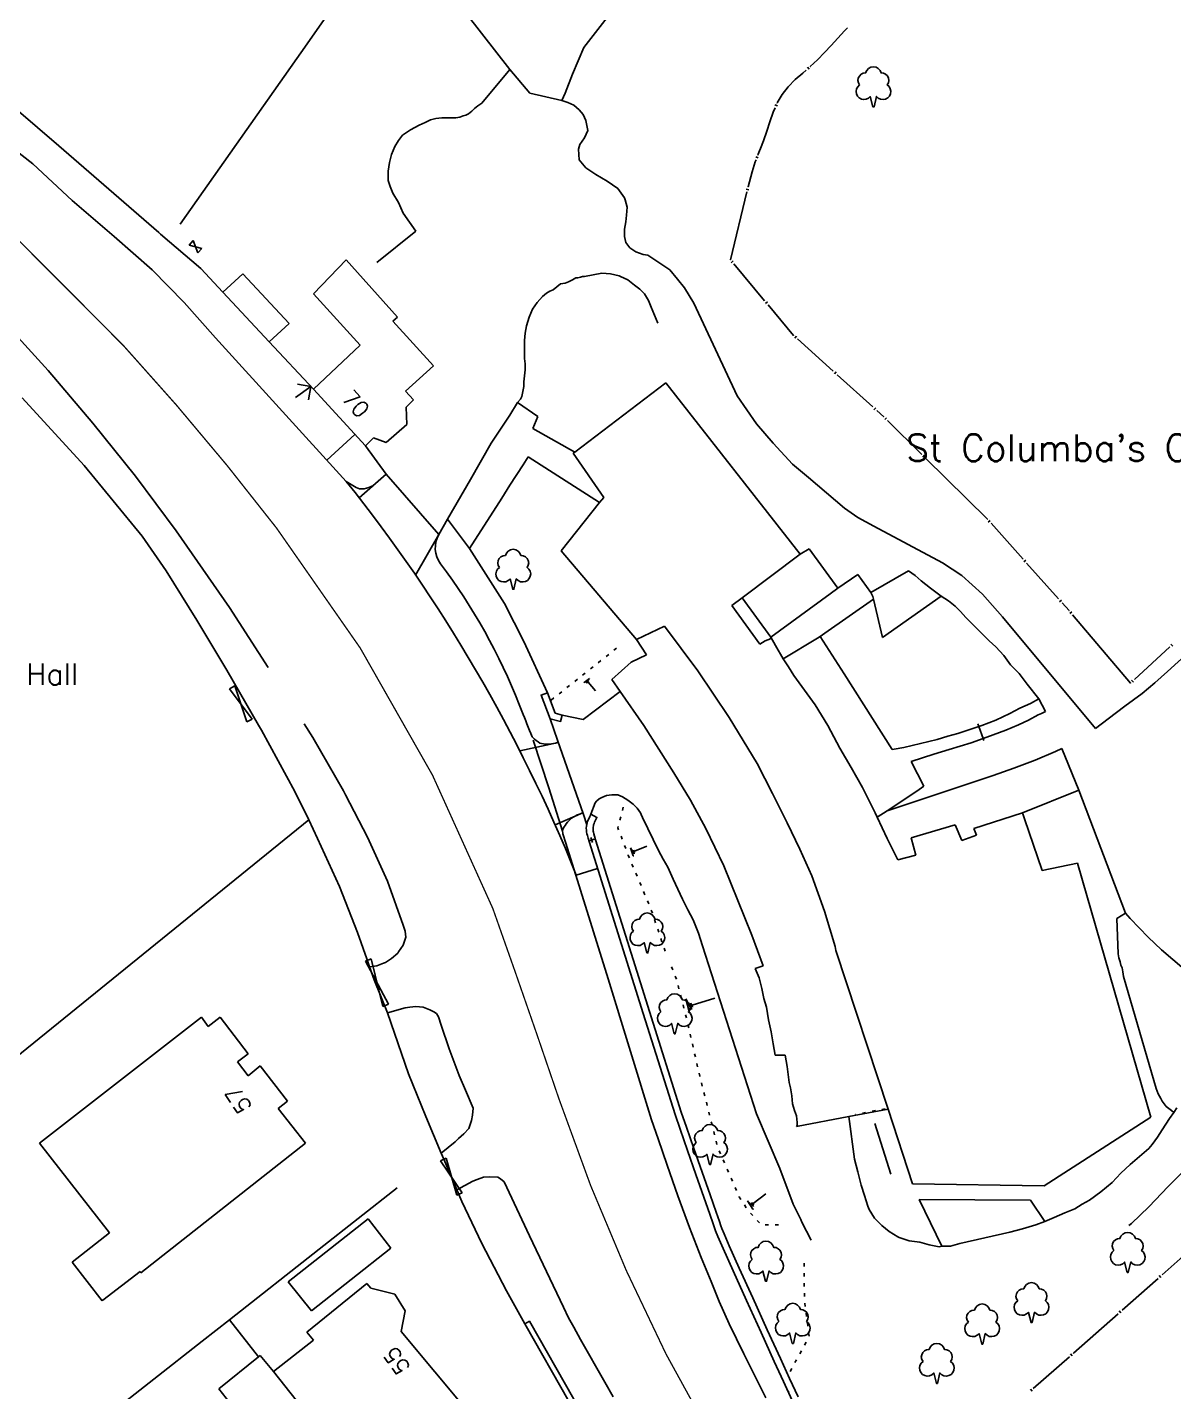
# Model space of a CAD drawing. Extents: x 427500 to 429848, y 434500 to 436505.
# Drawn here: x 428085.7 to 428171.7, y 435855 to 435957.2 of the extents above; entities that cross this region are included whole.
import ezdxf

# ---------------------------------------------------------------- set-up
doc = ezdxf.new("R2010")
doc.units = 0
for name, pattern in [('1004', [6, 4, -2]), ('Dash-Dot', [6, 4, -1, 0, -1]), ('Dot Half', [0.75, 0.25, -0.5])]:
    doc.linetypes.add(name, pattern=pattern)
doc.layers.get('0').update_dxf_attribs({"color": 222})
for name, color, linetype in [('LPTIP_Ex_Base', 8, 'Continuous'), ('PRO-MARKINGS', 7, 'Continuous'), ('PROPOSED', 1, 'Continuous')]:
    doc.layers.add(name, color=color, linetype=linetype)
doc.styles.add('MtXpl_Romans', font='romans__.ttf')

# ---------------------------------------------------------------- blocks, each defined once
blk = doc.blocks.new('FENCE_UP')
at = {"color": 0, "linetype": 'ByBlock', "flags": 128}
blk.add_lwpolyline([(0, 0.5), (0, -0.5)], dxfattribs=at)
blk = doc.blocks.new('SPOT')
at = {"color": 0, "linetype": 'ByBlock', "flags": 128}
for points in [[(-0.5, 0), (0.5, 0)], [(0, 0.5), (0, -0.5)]]:
    blk.add_lwpolyline(points, dxfattribs=at)
blk = doc.blocks.new('HACHURES')
at = {"layer": 'LPTIP_Ex_Base', "linetype": 'Continuous', "flags": 128}
for points in [[(-0.873609, 2.60977), (-0.851493, 2.698237)], [(-0.851493, 2.698237), (0.541859, 2.720353)], [(0.541859, 2.720353), (-0.575034, 2.432836)], [(-0.575034, 2.432836), (0.033175, 2.355428)], [(0.033175, 2.355428), (-0.387042, 2.289078)], [(-0.387042, 2.289078), (-0.176934, 2.255903)], [(-0.176934, 2.255903), (0, 0)]]:
    blk.add_lwpolyline(points, dxfattribs=at)
blk = doc.blocks.new('GATE_BROWN')
at = {"layer": 'LPTIP_Ex_Base', "linetype": 'Continuous', "flags": 128}
for points in [[(0, 0.228), (0, -0.228)], [(0, 0.228), (2.261, -0.228)], [(2.261, 0.228), (0, -0.228)], [(2.261, -0.228), (2.261, 0.228)]]:
    blk.add_lwpolyline(points, dxfattribs=at)

msp = doc.modelspace()

# ---------------------------------------------------------------- linework, layer by layer
at = {"layer": 'LPTIP_Ex_Base', "color": 251, "true_color": 0x636466}
for p, q in [((428121.9, 435954.05), (428110.05, 435969.36)), ((428108.7, 435958.8), (428106.72, 435955.99)), ((428129.2, 435957.95), (428127.45, 435955.7)), ((428106.72, 435955.99), (428097.19, 435942.48)), ((428127.45, 435955.7), (428126.6, 435953.7)), ((428119.8, 435951.55), (428121.9, 435954.05)), ((428121.9, 435954.05), (428123.4, 435952.3)), ((428126.6, 435953.7), (428126.05, 435952.3)), ((428119.25, 435951.15), (428119.5, 435951.35)), ((428119.5, 435951.35), (428119.8, 435951.55)), ((428123.4, 435952.3), (428125.8, 435951.75)), ((428126.05, 435952.3), (428125.8, 435951.75)), ((428126.25, 435951.6), (428125.8, 435951.75)), ((428126.7, 435951.4), (428126.25, 435951.6)), ((428127.1, 435951.05), (428126.7, 435951.4)), ((428088.09, 435948.35), (428084.89, 435951.1)), ((428115.95, 435950.3), (428116.35, 435950.4)), ((428116.35, 435950.4), (428116.8, 435950.45)), ((428116.8, 435950.45), (428117.85, 435950.45)), ((428117.85, 435950.45), (428118.15, 435950.5)), ((428118.15, 435950.5), (428118.4, 435950.6)), ((428118.4, 435950.6), (428118.6, 435950.65)), ((428118.6, 435950.65), (428118.8, 435950.75)), ((428118.8, 435950.75), (428119.05, 435950.95)), ((428119.05, 435950.95), (428119.25, 435951.15)), ((428127.4, 435950.7), (428127.1, 435951.05)), ((428127.6, 435950.25), (428127.4, 435950.7)), ((428113.85, 435949.15), (428114.45, 435949.55)), ((428114.45, 435949.55), (428115.1, 435949.9)), ((428115.1, 435949.9), (428115.55, 435950.1)), ((428115.55, 435950.1), (428115.95, 435950.3)), ((428127.5, 435948.95), (428127.75, 435949.5)), ((428127.75, 435949.5), (428127.6, 435950.25)), ((428086.14, 435947), (428083.99, 435948.7)), ((428095.59, 435941.85), (428088.09, 435948.35)), ((428113.05, 435947.7), (428113.3, 435948.3)), ((428113.3, 435948.3), (428113.55, 435948.75)), ((428113.55, 435948.75), (428113.85, 435949.15)), ((428127.05, 435948.1), (428127.15, 435948.45)), ((428127.15, 435948.45), (428127.5, 435948.95)), ((428112.9, 435947.1), (428113.05, 435947.7)), ((428127.1, 435947.3), (428127.05, 435948.1)), ((428127.6, 435946.7), (428127.1, 435947.3)), ((428089.09, 435944.25), (428086.14, 435947)), ((428112.8, 435946.45), (428112.9, 435947.1)), ((428112.8, 435945.75), (428112.8, 435946.45)), ((428128.35, 435946.2), (428127.6, 435946.7)), ((428112.95, 435945.3), (428112.8, 435945.75)), ((428113.15, 435944.8), (428112.95, 435945.3)), ((428129.2, 435945.7), (428128.35, 435946.2)), ((428130, 435945.15), (428129.2, 435945.7)), ((428092.24, 435941.55), (428089.09, 435944.25)), ((428113.55, 435944.1), (428113.15, 435944.8)), ((428130.5, 435944.45), (428130, 435945.15)), ((428130.55, 435944.3), (428130.5, 435944.45)), ((428130.7, 435943.75), (428130.55, 435944.3)), ((428113.9, 435943.3), (428113.55, 435944.1)), ((428114.85, 435941.95), (428113.9, 435943.3)), ((428130.65, 435943.15), (428130.7, 435943.75)), ((428130.5, 435942.1), (428130.6, 435942.65)), ((428130.6, 435942.65), (428130.65, 435943.15)), ((428095.09, 435939.05), (428092.24, 435941.55)), ((428095.73, 435941.73), (428095.59, 435941.85)), ((428098.74, 435939.15), (428095.73, 435941.73)), ((428111.95, 435939.6), (428114.85, 435941.95)), ((428130.5, 435941.55), (428130.5, 435942.1)), ((428130.6, 435941.1), (428130.5, 435941.55)), ((428130.9, 435940.7), (428130.6, 435941.1)), ((428131.35, 435940.4), (428130.9, 435940.7)), ((428131.9, 435940.2), (428131.35, 435940.4)), ((428132.25, 435940.15), (428131.9, 435940.2)), ((428133.9, 435939.05), (428132.25, 435940.15)), ((428100.4, 435937.37), (428098.74, 435939.15)), ((428109.64, 435939.8), (428107.19, 435937.25)), ((428110.49, 435938.85), (428109.64, 435939.8)), ((428097.49, 435936.6), (428095.09, 435939.05)), ((428101.89, 435938.76), (428100.4, 435937.37)), ((428105.37, 435935.04), (428101.89, 435938.76)), ((428113.49, 435935.5), (428110.49, 435938.85)), ((428125.7, 435938), (428126.05, 435938.05)), ((428126.05, 435938.05), (428126.3, 435938.15)), ((428126.3, 435938.15), (428126.6, 435938.3)), ((428126.6, 435938.3), (428126.85, 435938.45)), ((428126.85, 435938.45), (428127, 435938.45)), ((428127, 435938.45), (428127.2, 435938.5)), ((428127.2, 435938.5), (428127.35, 435938.55)), ((428127.35, 435938.55), (428127.5, 435938.55)), ((428127.5, 435938.55), (428128.8, 435938.8)), ((428128.8, 435938.8), (428129.45, 435938.75)), ((428129.45, 435938.75), (428130.1, 435938.6)), ((428130.1, 435938.6), (428130.2, 435938.55)), ((428130.2, 435938.55), (428130.75, 435938.3)), ((428130.75, 435938.3), (428131.25, 435937.9)), ((428134.47, 435938.35), (428133.9, 435939.05)), ((428135, 435937.7), (428134.47, 435938.35)), ((428100.4, 435937.37), (428103.87, 435933.65)), ((428107.19, 435937.25), (428110.69, 435933.4)), ((428123.95, 435936.6), (428124.35, 435937.05)), ((428124.35, 435937.05), (428124.65, 435937.3)), ((428124.65, 435937.3), (428124.9, 435937.45)), ((428124.9, 435937.45), (428125.15, 435937.55)), ((428125.15, 435937.55), (428125.7, 435938)), ((428131.25, 435937.9), (428131.65, 435937.6)), ((428131.65, 435937.6), (428132, 435937.25)), ((428132, 435937.25), (428132.3, 435936.75)), ((428135.7, 435936.55), (428135, 435937.7)), ((428099.84, 435933.95), (428097.49, 435936.6)), ((428123.35, 435935.5), (428123.6, 435936.1)), ((428123.6, 435936.1), (428123.95, 435936.6)), ((428132.3, 435936.75), (428132.5, 435936.25)), ((428132.5, 435936.25), (428133, 435935.05)), ((428138.95, 435929.6), (428135.7, 435936.55)), ((428083.8, 435935.35), (428087.3, 435931.5)), ((428103.87, 435933.65), (428105.37, 435935.04)), ((428113.14, 435935.2), (428113.49, 435935.5)), ((428116.19, 435931.85), (428113.14, 435935.2)), ((428123.15, 435934.85), (428123.35, 435935.5)), ((428123, 435933.75), (428123.05, 435934.3)), ((428123.05, 435934.3), (428123.15, 435934.85)), ((428109.64, 435923.2), (428099.84, 435933.95)), ((428107.19, 435930.1), (428103.87, 435933.65)), ((428110.69, 435933.4), (428107.19, 435930.1)), ((428123, 435932.4), (428123, 435933.75)), ((428123.05, 435932), (428123, 435932.4)), ((428123.05, 435931.55), (428123.05, 435932)), ((428087.3, 435931.5), (428090.65, 435927.55)), ((428114.09, 435929.95), (428116.19, 435931.85)), ((428122.95, 435930.65), (428123.05, 435931.55)), ((428107.19, 435930.1), (428111.09, 435925.85)), ((428114.69, 435929.3), (428114.09, 435929.95)), ((428122.8, 435929.55), (428122.95, 435930.3)), ((428122.95, 435930.3), (428122.95, 435930.65)), ((428133.61, 435930.58), (428126.77, 435925.39)), ((428143.66, 435917.75), (428133.61, 435930.58)), ((428090, 435924.4), (428085.35, 435929.45)), ((428114.14, 435928.75), (428114.69, 435929.3)), ((428121.9, 435928.15), (428122.49, 435929.12)), ((428122.49, 435929.12), (428122.7, 435929.35)), ((428124, 435928.05), (428122.49, 435929.12)), ((428122.7, 435929.35), (428122.8, 435929.55)), ((428140.4, 435927.5), (428138.95, 435929.6)), ((428114.19, 435927.45), (428114.14, 435928.75)), ((428120.5, 435926.05), (428121.9, 435928.15)), ((428123.63, 435927.16), (428124, 435928.05)), ((428090.65, 435927.55), (428093.85, 435923.6)), ((428112.64, 435926.1), (428114.19, 435927.45)), ((428126.77, 435925.39), (428123.63, 435927.16)), ((428141.65, 435926.05), (428140.4, 435927.5)), ((428111.09, 435925.85), (428111.69, 435926.45)), ((428111.09, 435925.85), (428112.64, 435923.75)), ((428111.69, 435926.45), (428112.64, 435926.1)), ((428118.95, 435923.35), (428120.5, 435926.05)), ((428143.1, 435924.5), (428141.65, 435926.05)), ((428122.9, 435924.45), (428123.28, 435925.04)), ((428123.28, 435925.04), (428128.64, 435921.62)), ((428126.77, 435925.39), (428126.65, 435925.3)), ((428126.65, 435925.3), (428128.95, 435922)), ((428094.35, 435919.1), (428090, 435924.4)), ((428112.64, 435923.75), (428112.13, 435923.3)), ((428121.92, 435922.92), (428122.9, 435924.45)), ((428144.3, 435923.5), (428143.1, 435924.5)), ((428093.85, 435923.6), (428096.9, 435919.5)), ((428110.39, 435922.75), (428109.64, 435923.2)), ((428110.64, 435922.65), (428110.39, 435922.75)), ((428111.34, 435922.75), (428110.99, 435922.65)), ((428111.69, 435922.9), (428111.34, 435922.75)), ((428112.13, 435923.3), (428111.69, 435922.9)), ((428117.24, 435920.37), (428118.95, 435923.35)), ((428121.3, 435921.94), (428121.92, 435922.92)), ((428147, 435921.2), (428144.3, 435923.5)), ((428110.99, 435922.65), (428110.64, 435922.65)), ((428118.88, 435918.18), (428121.3, 435921.94)), ((428128.95, 435922), (428128.64, 435921.62)), ((428128.64, 435921.62), (428125.75, 435918)), ((428148, 435920.5), (428147, 435921.2)), ((428149.2, 435919.85), (428148, 435920.5)), ((428154.35, 435917.1), (428149.2, 435919.85)), ((428096.15, 435916.5), (428094.35, 435919.1)), ((428096.9, 435919.5), (428100.9, 435913.75)), ((428118.88, 435918.18), (428121.5, 435914.05)), ((428125.75, 435918), (428131.4, 435911.35)), ((428139.32, 435914.48), (428143.66, 435917.75)), ((428143.66, 435917.75), (428144.35, 435918.15)), ((428144.35, 435918.15), (428146.49, 435915.19)), ((428155.8, 435916.15), (428154.35, 435917.1)), ((428098.45, 435912.8), (428096.15, 435916.5)), ((428146.49, 435915.19), (428148, 435916.21)), ((428148, 435916.21), (428148.64, 435915.31)), ((428148.96, 435914.86), (428151.8, 435916.5)), ((428151.8, 435916.5), (428152.3, 435916.15)), ((428152.3, 435916.15), (428152.75, 435915.75)), ((428152.75, 435915.75), (428153.45, 435915.2)), ((428157.35, 435914.75), (428155.8, 435916.15)), ((428141.47, 435911.52), (428145.92, 435914.77)), ((428145.92, 435914.77), (428146.49, 435915.19)), ((428148.64, 435915.31), (428148.96, 435914.86)), ((428148.96, 435914.86), (428149.12, 435914.56)), ((428149.12, 435914.56), (428149.16, 435914.38)), ((428149.85, 435911.5), (428154.25, 435914.6)), ((428153.45, 435915.2), (428154.25, 435914.6)), ((428154.8, 435914.25), (428154.25, 435914.6)), ((428158.85, 435913.05), (428157.35, 435914.75)), ((428100.9, 435913.75), (428103.8, 435909.26)), ((428121.5, 435914.05), (428122.95, 435911.2)), ((428138.55, 435913.9), (428139.32, 435914.48)), ((428140.65, 435911), (428138.55, 435913.9)), ((428139.32, 435914.48), (428141.47, 435911.52)), ((428149.16, 435914.38), (428145.53, 435911.82)), ((428149.16, 435914.38), (428149.85, 435911.5)), ((428155.3, 435913.85), (428154.8, 435914.25)), ((428155.7, 435913.45), (428155.3, 435913.85)), ((428100.7, 435909.05), (428098.45, 435912.8)), ((428156.1, 435913), (428155.7, 435913.45)), ((428157.85, 435911.25), (428156.1, 435913)), ((428165.82, 435904.67), (428158.85, 435913.05)), ((428131.4, 435911.35), (428133.5, 435912.35)), ((428133.5, 435912.35), (428136, 435909)), ((428141.47, 435911.52), (428141.45, 435911.4)), ((428141.82, 435910.9), (428141.47, 435911.52)), ((428145.18, 435911.57), (428144.98, 435911.45)), ((428145.53, 435911.82), (428145.18, 435911.57)), ((428146.96, 435908.77), (428145.18, 435911.57)), ((428122.95, 435911.2), (428124.72, 435907.36)), ((428131.4, 435911.35), (428132.15, 435910.2)), ((428141.05, 435911.25), (428140.65, 435911)), ((428141.45, 435911.4), (428141.05, 435911.25)), ((428142.4, 435909.9), (428141.82, 435910.9)), ((428144.98, 435911.45), (428142.4, 435909.9)), ((428158.35, 435910.8), (428157.85, 435911.25)), ((428158.95, 435910.15), (428158.35, 435910.8)), ((428131, 435909.65), (428129.55, 435908.35)), ((428132.15, 435910.2), (428131, 435909.65)), ((428142.8, 435909.3), (428142.4, 435909.9)), ((428159.45, 435909.45), (428158.95, 435910.15)), ((428160.1, 435908.8), (428159.45, 435909.45)), ((428172.8, 435910.4), (428171.2, 435908.95)), ((428103.08, 435904.93), (428100.7, 435909.05)), ((428136, 435909), (428138.35, 435905.5)), ((428143.2, 435908.65), (428142.8, 435909.3)), ((428144.8, 435906.45), (428143.2, 435908.65)), ((428150.56, 435903.1), (428146.96, 435908.77)), ((428160.7, 435908), (428160.1, 435908.8)), ((428171.2, 435908.95), (428170.25, 435908.1)), ((428127.4, 435905.35), (428130.18, 435907.45)), ((428129.55, 435908.35), (428130.18, 435907.45)), ((428130.18, 435907.45), (428131.95, 435904.9)), ((428161.55, 435906.9), (428160.7, 435908)), ((428170.25, 435908.1), (428169.3, 435907.3)), ((428124.72, 435907.36), (428124.72, 435907.36)), ((428124.72, 435907.36), (428124.72, 435907.36)), ((428145.75, 435904.9), (428144.8, 435906.45)), ((428160.15, 435906.2), (428160.95, 435906.55)), ((428160.95, 435906.55), (428161.55, 435906.9)), ((428162.05, 435905.95), (428161.55, 435906.9)), ((428169.3, 435907.3), (428168, 435906.35)), ((428125.83, 435905.69), (428127.4, 435905.35)), ((428138.35, 435905.5), (428140.45, 435902.05)), ((428158.35, 435905.3), (428159.4, 435905.8)), ((428159.4, 435905.8), (428160.15, 435906.2)), ((428160.8, 435905.3), (428161.5, 435905.7)), ((428161.5, 435905.7), (428161.75, 435905.8)), ((428161.75, 435905.8), (428162.05, 435905.95)), ((428166.75, 435905.4), (428165.82, 435904.67)), ((428168, 435906.35), (428166.75, 435905.4)), ((428103.3, 435904.55), (428103.08, 435904.93)), ((428105.8, 435899.95), (428103.3, 435904.55)), ((428106.49, 435905.04), (428107.15, 435904)), ((428131.95, 435904.9), (428134.2, 435901.35)), ((428146.65, 435903.2), (428145.75, 435904.9)), ((428157.07, 435904.82), (428155.5, 435904.3)), ((428157.07, 435904.82), (428156.99, 435905.03)), ((428157.07, 435904.82), (428157.3, 435904.9)), ((428157.39, 435903.92), (428157.07, 435904.82)), ((428157.3, 435904.9), (428158.35, 435905.3)), ((428158.15, 435904.2), (428159.1, 435904.55)), ((428159.1, 435904.55), (428160.05, 435904.95)), ((428160.05, 435904.95), (428160.8, 435905.3)), ((428107.15, 435904), (428109.45, 435900)), ((428153.95, 435903.85), (428151.45, 435903.25)), ((428154.75, 435904.1), (428153.95, 435903.85)), ((428155.5, 435904.3), (428154.75, 435904.1)), ((428154.85, 435903.1), (428156.5, 435903.6)), ((428156.5, 435903.6), (428157.39, 435903.92)), ((428157.39, 435903.92), (428158.15, 435904.2)), ((428157.39, 435903.92), (428157.44, 435903.79)), ((428147.5, 435901.75), (428146.65, 435903.2)), ((428150.73, 435903.12), (428150.56, 435903.1)), ((428151.45, 435903.25), (428150.73, 435903.12)), ((428151.98, 435902.22), (428153.7, 435902.75)), ((428153.7, 435902.75), (428154.85, 435903.1)), ((428161.3, 435902.3), (428159.7, 435901.7)), ((428162.8, 435902.95), (428161.3, 435902.3)), ((428163.29, 435903.18), (428162.8, 435902.95)), ((428164.56, 435900.07), (428163.29, 435903.18)), ((428134.2, 435901.35), (428135.45, 435899.3)), ((428140.45, 435902.05), (428141.6, 435899.8)), ((428148.35, 435900.25), (428147.5, 435901.75)), ((428152.95, 435900.35), (428151.98, 435902.22)), ((428159.7, 435901.7), (428158.15, 435901.15)), ((428149.3, 435898.35), (428148.35, 435900.25)), ((428158.15, 435901.15), (428150.2, 435898.52)), ((428152.41, 435899.98), (428152.95, 435900.35)), ((428106.83, 435897.84), (428105.8, 435899.95)), ((428109.45, 435900), (428109.6, 435899.7)), ((428109.6, 435899.7), (428111.25, 435896.55)), ((428128.4, 435899.23), (428128.3, 435899.1)), ((428128.6, 435899.4), (428128.4, 435899.23)), ((428128.8, 435899.5), (428128.6, 435899.4)), ((428129.15, 435899.65), (428128.8, 435899.5)), ((428129.55, 435899.7), (428129.15, 435899.65)), ((428130, 435899.7), (428129.55, 435899.7)), ((428130.35, 435899.55), (428130, 435899.7)), ((428130.75, 435899.3), (428130.35, 435899.55)), ((428131.15, 435899), (428130.75, 435899.3)), ((428135.45, 435899.3), (428136.6, 435897.2)), ((428141.6, 435899.8), (428142.7, 435897.6)), ((428150.2, 435898.52), (428152.41, 435899.98)), ((428160.35, 435898.35), (428164.56, 435900.07)), ((428164.56, 435900.07), (428168.05, 435890.85)), ((428128.3, 435899.1), (428127.99, 435898.25)), ((428127.99, 435898.25), (428127.99, 435898.25)), ((428127.99, 435898.25), (428127.99, 435898.25)), ((428128.3, 435899.1), (428128.3, 435899.1)), ((428131.45, 435898.7), (428131.15, 435899)), ((428131.7, 435898.35), (428131.45, 435898.7)), ((428131.75, 435898.23), (428131.7, 435898.35)), ((428131.85, 435898), (428131.75, 435898.23)), ((428149.45, 435898.04), (428149.3, 435898.35)), ((428149.45, 435898.04), (428150.2, 435898.52)), ((428160.35, 435898.35), (428156.7, 435897.2)), ((428160.5, 435897.92), (428160.35, 435898.35)), ((428106.83, 435897.84), (428077.9, 435874.4)), ((428107.5, 435896.45), (428106.83, 435897.84)), ((428133.05, 435895.55), (428131.85, 435898)), ((428136.6, 435897.2), (428137.95, 435894.4)), ((428142.7, 435897.6), (428143.65, 435895.65)), ((428150.2, 435896.45), (428149.45, 435898.04)), ((428155.3, 435897.45), (428152, 435896.5)), ((428155.8, 435896.3), (428155.3, 435897.45)), ((428156.7, 435897.2), (428156.9, 435896.7)), ((428161.8, 435894.05), (428160.5, 435897.92)), ((428109.15, 435892.85), (428107.5, 435896.45)), ((428111.25, 435896.55), (428112.75, 435893.25)), ((428151, 435894.85), (428150.2, 435896.45)), ((428152, 435896.5), (428152.35, 435895.2)), ((428156.9, 435896.7), (428155.8, 435896.3)), ((428133.4, 435894.9), (428133.05, 435895.55)), ((428143.65, 435895.65), (428144.55, 435893.65)), ((428152.35, 435895.2), (428151, 435894.85)), ((428133.75, 435894.3), (428133.4, 435894.9)), ((428134.15, 435893.4), (428133.75, 435894.3)), ((428137.95, 435894.4), (428140.05, 435889.2)), ((428164.45, 435894.6), (428161.8, 435894.05)), ((428169.95, 435875.55), (428164.45, 435894.6)), ((428112.75, 435893.25), (428113.9, 435889.95)), ((428134.85, 435891.9), (428134.15, 435893.4)), ((428144.55, 435893.65), (428145.5, 435891)), ((428110.5, 435889.4), (428109.15, 435892.85)), ((428135.25, 435891.1), (428134.85, 435891.9)), ((428135.65, 435890.35), (428135.25, 435891.1)), ((428136.05, 435889.35), (428135.65, 435890.35)), ((428145.5, 435891), (428146.3, 435888.35)), ((428167.4, 435890.45), (428168.05, 435890.85)), ((428167.5, 435887.8), (428167.4, 435890.45)), ((428168.4, 435890.45), (428168.05, 435890.85)), ((428169.75, 435889.05), (428168.4, 435890.45)), ((428111.2, 435887.41), (428110.5, 435889.4)), ((428113.9, 435889.95), (428114.05, 435889.5)), ((428114.1, 435889.05), (428113.9, 435888.45)), ((428114.05, 435889.5), (428114.1, 435889.05)), ((428136.35, 435888.4), (428136.05, 435889.35)), ((428140.05, 435889.2), (428140.9, 435886.9)), ((428170.75, 435888.1), (428169.75, 435889.05)), ((428113.9, 435888.45), (428113.55, 435887.95)), ((428140.4, 435875.8), (428136.35, 435888.4)), ((428146.3, 435888.35), (428146.35, 435888.05)), ((428146.35, 435888.05), (428150.26, 435876.15)), ((428176.25, 435883.4), (428170.75, 435888.1)), ((428111.4, 435886.83), (428111.2, 435887.41)), ((428112.45, 435887.1), (428111.95, 435886.9)), ((428112.6, 435887.15), (428112.45, 435887.1)), ((428113.05, 435887.45), (428112.6, 435887.15)), ((428113.5, 435887.85), (428113.05, 435887.45)), ((428113.55, 435887.95), (428113.5, 435887.85)), ((428167.55, 435887.5), (428167.5, 435887.8)), ((428167.65, 435887.2), (428167.55, 435887.5)), ((428167.7, 435886.95), (428167.65, 435887.2)), ((428167.8, 435886.75), (428167.7, 435886.95)), ((428111.95, 435886.9), (428111.4, 435886.83)), ((428111.75, 435885.85), (428111.4, 435886.83)), ((428140.9, 435886.9), (428140.3, 435886.7)), ((428140.3, 435886.7), (428140.6, 435886)), ((428140.6, 435886), (428140.8, 435885.2)), ((428167.85, 435886.45), (428167.8, 435886.75)), ((428167.9, 435886.1), (428167.85, 435886.45)), ((428170.35, 435877.7), (428167.9, 435886.1)), ((428112.74, 435883.38), (428111.75, 435885.85)), ((428140.8, 435885.2), (428140.95, 435884.45)), ((428140.95, 435884.45), (428141.15, 435883.8)), ((428098.79, 435883.05), (428086.65, 435873.6)), ((428099.3, 435882.35), (428098.79, 435883.05)), ((428100.2, 435883.05), (428099.3, 435882.35)), ((428102.3, 435880.3), (428100.2, 435883.05)), ((428114.3, 435878.8), (428112.74, 435883.38)), ((428141.15, 435883.8), (428141.3, 435882.85)), ((428141.3, 435882.85), (428141.5, 435881.95)), ((428141.5, 435881.95), (428141.65, 435881.05)), ((428141.65, 435881.05), (428141.8, 435880.2)), ((428101.5, 435879.7), (428102.3, 435880.3)), ((428141.8, 435880.2), (428142.55, 435880.2)), ((428142.55, 435880.2), (428142.7, 435879.35)), ((428102.3, 435878.65), (428101.5, 435879.7)), ((428103.2, 435879.4), (428102.3, 435878.65)), ((428105.25, 435876.75), (428103.2, 435879.4)), ((428115.6, 435875.6), (428114.3, 435878.8)), ((428142.7, 435879.35), (428142.85, 435878.15)), ((428142.85, 435878.15), (428142.95, 435877.75)), ((428142.95, 435877.75), (428143.05, 435877.15)), ((428104.55, 435876.2), (428105.25, 435876.75)), ((428143.05, 435877.15), (428143.1, 435876.55)), ((428170.5, 435877.3), (428170.35, 435877.7)), ((428170.7, 435876.95), (428170.5, 435877.3)), ((428170.8, 435876.75), (428170.7, 435876.95)), ((428171.1, 435876.35), (428170.8, 435876.75)), ((428106.6, 435873.6), (428104.55, 435876.2)), ((428142.15, 435871.7), (428140.4, 435875.8)), ((428143.1, 435876.55), (428143.25, 435876.05)), ((428143.25, 435876.05), (428143.4, 435875.65)), ((428147.33, 435875.6), (428150.26, 435876.15)), ((428150.26, 435876.15), (428152.1, 435870.55)), ((428171.5, 435876.05), (428171.1, 435876.35)), ((428171.35, 435875.45), (428171.67, 435875.91)), ((428171.67, 435875.91), (428171.5, 435876.05)), ((428171.67, 435875.91), (428171.9, 435876.25)), ((428116.76, 435872.86), (428115.6, 435875.6)), ((428143.4, 435875.65), (428143.45, 435875.15)), ((428143.4, 435874.85), (428147.33, 435875.6)), ((428143.45, 435874.95), (428143.4, 435874.85)), ((428143.45, 435875.15), (428143.45, 435874.95)), ((428147.33, 435875.6), (428147.75, 435872.4)), ((428161.95, 435870.4), (428169.95, 435875.55)), ((428170.8, 435874.6), (428171.35, 435875.45)), ((428170.05, 435873.5), (428170.45, 435874.05)), ((428170.45, 435874.05), (428170.8, 435874.6)), ((428171.25, 435870.35), (428175.05, 435874.15)), ((428086.65, 435873.6), (428091.9, 435866.9)), ((428094.25, 435863.9), (428106.6, 435873.6)), ((428116.95, 435872.4), (428116.76, 435872.86)), ((428168.4, 435872), (428169.8, 435873.2)), ((428169.8, 435873.2), (428170.05, 435873.5)), ((428118.3, 435869.25), (428116.95, 435872.4)), ((428143.15, 435869.05), (428142.15, 435871.7)), ((428147.75, 435872.4), (428148, 435871.45)), ((428167.7, 435871.35), (428168.4, 435872)), ((428148, 435871.45), (428148.25, 435870.45)), ((428166.2, 435869.95), (428167.05, 435870.65)), ((428167.05, 435870.65), (428167.7, 435871.35)), ((428107.62, 435865.67), (428113.46, 435870.26)), ((428148.25, 435870.45), (428148.5, 435869.7)), ((428148.5, 435869.7), (428148.75, 435868.9)), ((428152.1, 435870.55), (428161.95, 435870.4)), ((428165.35, 435869.35), (428166.2, 435869.95)), ((428169.8, 435868.85), (428171.25, 435870.35)), ((428119.8, 435866.1), (428118.3, 435869.25)), ((428143.71, 435867.88), (428143.15, 435869.05)), ((428148.75, 435868.9), (428148.85, 435868.65)), ((428148.85, 435868.65), (428149.25, 435868)), ((428154.28, 435865.89), (428152.6, 435869.4)), ((428152.6, 435869.4), (428160.95, 435869.35)), ((428160.95, 435869.35), (428162, 435867.75)), ((428163.5, 435868.4), (428164.25, 435868.7)), ((428164.25, 435868.7), (428164.8, 435869.05)), ((428164.8, 435869.05), (428165.35, 435869.35)), ((428168.5, 435867.6), (428169.8, 435868.85)), ((428111.3, 435867.95), (428105.28, 435863.22)), ((428113, 435865.75), (428111.3, 435867.95)), ((428143.71, 435867.88), (428143.8, 435867.7)), ((428143.8, 435867.7), (428144.5, 435866.35)), ((428149.25, 435868), (428149.8, 435867.45)), ((428161.35, 435867.5), (428162, 435867.75)), ((428162, 435867.75), (428162.7, 435868.05)), ((428162.7, 435868.05), (428163.5, 435868.4)), ((428168.3, 435867.45), (428168.5, 435867.6)), ((428091.9, 435866.9), (428089.1, 435864.7)), ((428149.8, 435867.45), (428150.35, 435867)), ((428150.35, 435867), (428151, 435866.6)), ((428151, 435866.6), (428151.1, 435866.55)), ((428151.1, 435866.55), (428151.85, 435866.3)), ((428155.65, 435866.1), (428159.4, 435866.95)), ((428159.4, 435866.95), (428160.35, 435867.2)), ((428160.35, 435867.2), (428161.35, 435867.5)), ((428100.89, 435860.37), (428107.62, 435865.67)), ((428107.05, 435861.05), (428113, 435865.75)), ((428121.65, 435862.55), (428119.8, 435866.1)), ((428151.85, 435866.3), (428152.65, 435866.2)), ((428152.65, 435866.2), (428153.35, 435866)), ((428153.35, 435866), (428154.1, 435865.85)), ((428154.1, 435865.85), (428154.28, 435865.89)), ((428154.28, 435865.89), (428154.95, 435865.9)), ((428154.95, 435865.9), (428155.65, 435866.1)), ((428089.1, 435864.7), (428091.35, 435861.8)), ((428091.41, 435861.84), (428094.2, 435864)), ((428094.2, 435864), (428094.25, 435863.9)), ((428105.28, 435863.22), (428107.05, 435861.05)), ((428111.2, 435863.1), (428106.7, 435859.45)), ((428111.5, 435862.75), (428111.2, 435863.1)), ((428113.3, 435862.3), (428111.5, 435862.75)), ((428123.03, 435860.07), (428121.65, 435862.55)), ((428091.35, 435861.8), (428091.41, 435861.84)), ((428114.05, 435861.05), (428113.3, 435862.3)), ((428098.85, 435858.77), (428100.89, 435860.37)), ((428103.07, 435857.6), (428100.89, 435860.37)), ((428113.75, 435859.5), (428114.05, 435861.05)), ((428106.7, 435859.45), (428107.2, 435858.85)), ((428118.8, 435853.45), (428113.75, 435859.5)), ((428123.03, 435860.07), (428123.03, 435860.07)), ((428123.03, 435860.07), (428123.03, 435860.07)), ((428091.6, 435853.08), (428098.85, 435858.77)), ((428107.2, 435858.85), (428104.2, 435856.5)), ((428103.07, 435857.6), (428100.1, 435855.2)), ((428103.2, 435857.7), (428103.07, 435857.6)), ((428104.2, 435856.5), (428103.2, 435857.7)), ((428104.2, 435856.5), (428107.45, 435852.4)), ((428100.1, 435855.2), (428101.2, 435853.8))]:
    msp.add_line(p, q, dxfattribs=at)
at = {"layer": 'LPTIP_Ex_Base', "color": 251, "true_color": 0x636466, "flags": 128}
for points in [[(428147.22, 435957.18), (428146.99, 435956.95), (428146.49, 435956.42), (428146, 435955.87), (428145.49, 435955.33), (428144.98, 435954.79), (428144.43, 435954.28), (428144.43, 435954.28)], [(428144.13, 435954.02), (428143.86, 435953.79), (428143.29, 435953.3), (428142.76, 435952.77), (428142.31, 435952.2), (428141.94, 435951.56), (428141.94, 435951.56)], [(428141.79, 435951.19), (428141.65, 435950.87), (428141.4, 435950.15), (428141.17, 435949.43), (428140.93, 435948.72), (428140.7, 435948.14), (428140.51, 435947.66), (428140.51, 435947.66)], [(428140.37, 435947.28), (428140.31, 435947.13), (428140.08, 435946.39), (428139.77, 435945.28), (428139.77, 435945.28)], [(428139.67, 435944.89), (428138.44, 435939.8), (428138.44, 435939.8)], [(428138.7, 435939.5), (428141.01, 435936.73)], [(428141.27, 435936.43), (428143.18, 435934.14), (428143.18, 435934.14)], [(428143.48, 435933.87), (428146.15, 435931.46)], [(428146.45, 435931.19), (428149.12, 435928.78)], [(428149.42, 435928.51), (428149.94, 435928.04), (428149.94, 435928.04)], [(428150.23, 435927.76), (428152.79, 435925.22)], [(428153.07, 435924.94), (428157.71, 435920.36), (428157.71, 435920.36)], [(428157.98, 435920.06), (428160.38, 435917.37)], [(428160.64, 435917.08), (428163.04, 435914.39)], [(428163.31, 435914.1), (428163.83, 435913.52), (428163.83, 435913.52)], [(428164.09, 435913.21), (428168.44, 435908.08), (428168.44, 435908.08)], [(428168.73, 435908.35), (428171.38, 435910.79)], [(428124.94, 435905.4), (428125.47, 435903.81)], [(428125.85, 435896.99), (428124.83, 435900.23), (428123.65, 435903.8)], [(428141.1, 435854.52), (428139.44, 435857.82), (428138.35, 435860.08), (428137.61, 435861.74), (428136.99, 435863.25), (428136.26, 435865.05), (428135.38, 435867.29), (428134.51, 435869.67), (428133.7, 435871.97), (428133.02, 435873.94), (428132.52, 435875.36), (428129.28, 435885.93), (428126.11, 435896.1), (428125.88, 435896.78), (428125.86, 435897.03), (428125.9, 435897.19), (428125.97, 435897.32), (428126.05, 435897.42), (428126.14, 435897.53), (428126.22, 435897.65), (428126.32, 435897.76), (428126.43, 435897.87), (428126.54, 435897.96), (428126.66, 435898.04), (428126.8, 435898.12), (428126.96, 435898.2), (428127.12, 435898.27), (428127.25, 435898.32), (428127.35, 435898.36)], [(428127.42, 435898.24), (428127.67, 435897.45)], [(428143.08, 435854.32), (428142.42, 435855.76), (428141.73, 435857.26), (428140.75, 435859.41), (428139.66, 435861.81), (428138.65, 435864.04), (428137.91, 435865.71), (428137.51, 435866.62), (428137.33, 435867.04), (428137.25, 435867.26), (428137.15, 435867.57), (428136.91, 435868.28), (428136.44, 435869.57), (428135.85, 435871.27), (428135.23, 435873.06), (428134.67, 435874.65), (428134.29, 435875.76), (428131.9, 435883.33), (428130.95, 435886.35), (428127.86, 435896.21), (428127.78, 435896.47), (428127.72, 435896.66), (428127.69, 435896.8), (428127.66, 435896.93), (428127.65, 435897.07), (428127.64, 435897.22), (428127.66, 435897.36), (428127.68, 435897.49), (428127.71, 435897.6), (428127.74, 435897.72), (428127.79, 435897.84), (428127.85, 435897.97), (428127.91, 435898.09), (428127.96, 435898.18), (428127.99, 435898.25), (428128.44, 435898.02), (428128.4, 435897.95), (428128.35, 435897.86), (428128.3, 435897.76), (428128.25, 435897.65), (428128.22, 435897.56), (428128.19, 435897.47), (428128.17, 435897.38), (428128.15, 435897.3), (428128.15, 435897.21), (428128.15, 435897.11), (428128.16, 435897), (428128.18, 435896.91), (428128.21, 435896.79), (428128.26, 435896.61), (428128.33, 435896.35), (428131.43, 435886.5), (428132.38, 435883.48), (428134.76, 435875.92), (428135.15, 435874.82), (428135.7, 435873.22), (428136.32, 435871.43), (428136.92, 435869.74), (428137.38, 435868.44), (428137.62, 435867.73), (428137.72, 435867.42), (428137.8, 435867.22), (428137.97, 435866.82), (428138.36, 435865.91), (428139.11, 435864.25), (428140.12, 435862.01), (428141.21, 435859.62), (428142.19, 435857.47), (428142.87, 435855.97), (428143.51, 435854.59)], [(428116.4, 435883.33), (428116.56, 435883.08), (428116.77, 435882.45), (428117.37, 435880.67), (428118.11, 435878.67), (428118.59, 435877.57), (428119.16, 435876.24)], [(428121.49, 435870.71), (428123.39, 435866.67), (428125.92, 435861.33)], [(428173.5, 435866.13), (428170.8, 435863.74)], [(428170.5, 435863.48), (428167.8, 435861.1)], [(428125.9, 435861.38), (428125.92, 435861.33), (428126.31, 435860.51), (428126.7, 435859.81), (428127.21, 435858.9), (428127.8, 435857.85), (428128.42, 435856.75), (428129.04, 435855.69), (428129.66, 435854.6)], [(428167.5, 435860.83), (428164.15, 435857.88), (428164.15, 435857.88)], [(428163.85, 435857.61), (428161.15, 435855.23)]]:
    msp.add_lwpolyline(points, dxfattribs=at)
at = {"layer": 'LPTIP_Ex_Base', "color": 251, "true_color": 0x636466}
for points in [[(428148.13, 435952.9), (428147.99, 435952.77), (428147.9, 435952.61), (428147.87, 435952.42), (428147.89, 435952.24), (428147.97, 435952.07), (428148.09, 435951.93), (428148.26, 435951.84), (428148.44, 435951.81), (428148.62, 435951.83), (428148.79, 435951.91), (428148.93, 435952.03), (428148.93, 435952.03), (428149.13, 435951.26), (428149.21, 435951.26), (428149.39, 435952.04), (428149.39, 435952.04), (428149.53, 435951.91), (428149.7, 435951.83), (428149.89, 435951.81), (428150.07, 435951.84), (428150.24, 435951.93), (428150.36, 435952.07), (428150.44, 435952.24), (428150.47, 435952.43), (428150.43, 435952.61), (428150.34, 435952.78), (428150.2, 435952.9), (428150.29, 435953.06), (428150.32, 435953.24), (428150.29, 435953.41), (428150.21, 435953.58), (428150.08, 435953.7), (428149.92, 435953.78), (428149.74, 435953.8), (428149.74, 435953.8), (428149.66, 435953.98), (428149.53, 435954.13), (428149.36, 435954.23), (428149.16, 435954.26), (428148.96, 435954.23), (428148.79, 435954.13), (428148.66, 435953.98), (428148.58, 435953.8), (428148.4, 435953.78), (428148.24, 435953.7), (428148.11, 435953.57), (428148.03, 435953.41), (428148, 435953.23), (428148.04, 435953.05), (428148.13, 435952.9)], [(428105.83, 435929.48), (428106.99, 435930.3)], [(428106.82, 435929.31), (428106.99, 435930.3), (428106, 435930.47)], [(428121.13, 435916.75), (428120.99, 435916.62), (428120.9, 435916.46), (428120.87, 435916.27), (428120.89, 435916.09), (428120.97, 435915.92), (428121.09, 435915.78), (428121.26, 435915.69), (428121.44, 435915.66), (428121.62, 435915.68), (428121.79, 435915.76), (428121.93, 435915.88), (428121.93, 435915.89), (428122.13, 435915.11), (428122.21, 435915.11), (428122.39, 435915.89), (428122.39, 435915.89), (428122.53, 435915.76), (428122.7, 435915.68), (428122.89, 435915.66), (428123.07, 435915.69), (428123.24, 435915.78), (428123.36, 435915.92), (428123.44, 435916.09), (428123.47, 435916.28), (428123.43, 435916.46), (428123.34, 435916.62), (428123.2, 435916.75), (428123.29, 435916.91), (428123.32, 435917.09), (428123.29, 435917.27), (428123.21, 435917.42), (428123.08, 435917.55), (428122.92, 435917.63), (428122.74, 435917.65), (428122.74, 435917.65), (428122.66, 435917.83), (428122.53, 435917.98), (428122.36, 435918.08), (428122.16, 435918.11), (428121.96, 435918.08), (428121.79, 435917.98), (428121.66, 435917.83), (428121.58, 435917.65), (428121.4, 435917.63), (428121.24, 435917.55), (428121.11, 435917.42), (428121.03, 435917.26), (428121, 435917.08), (428121.04, 435916.9), (428121.13, 435916.75)], [(428131.18, 435889.5), (428131.04, 435889.37), (428130.95, 435889.21), (428130.92, 435889.02), (428130.94, 435888.84), (428131.02, 435888.67), (428131.14, 435888.53), (428131.31, 435888.44), (428131.49, 435888.41), (428131.67, 435888.43), (428131.84, 435888.51), (428131.98, 435888.63), (428131.98, 435888.64), (428132.18, 435887.86), (428132.26, 435887.86), (428132.44, 435888.64), (428132.44, 435888.64), (428132.58, 435888.51), (428132.75, 435888.43), (428132.93, 435888.41), (428133.12, 435888.44), (428133.29, 435888.53), (428133.41, 435888.67), (428133.49, 435888.84), (428133.52, 435889.03), (428133.48, 435889.21), (428133.39, 435889.38), (428133.25, 435889.5), (428133.34, 435889.66), (428133.37, 435889.84), (428133.34, 435890.02), (428133.26, 435890.17), (428133.13, 435890.3), (428132.97, 435890.38), (428132.79, 435890.4), (428132.79, 435890.4), (428132.71, 435890.58), (428132.58, 435890.73), (428132.41, 435890.83), (428132.21, 435890.86), (428132.01, 435890.83), (428131.84, 435890.73), (428131.71, 435890.58), (428131.63, 435890.4), (428131.45, 435890.38), (428131.29, 435890.3), (428131.16, 435890.17), (428131.08, 435890.01), (428131.05, 435889.83), (428131.09, 435889.65), (428131.18, 435889.5)], [(428133.23, 435883.45), (428133.09, 435883.32), (428133, 435883.16), (428132.97, 435882.97), (428132.99, 435882.79), (428133.07, 435882.62), (428133.19, 435882.48), (428133.36, 435882.39), (428133.54, 435882.36), (428133.72, 435882.38), (428133.89, 435882.46), (428134.03, 435882.58), (428134.03, 435882.59), (428134.23, 435881.81), (428134.31, 435881.81), (428134.49, 435882.59), (428134.49, 435882.59), (428134.63, 435882.46), (428134.8, 435882.38), (428134.98, 435882.36), (428135.17, 435882.39), (428135.34, 435882.48), (428135.46, 435882.62), (428135.54, 435882.79), (428135.57, 435882.98), (428135.53, 435883.16), (428135.44, 435883.33), (428135.3, 435883.45), (428135.39, 435883.61), (428135.42, 435883.79), (428135.39, 435883.97), (428135.31, 435884.12), (428135.18, 435884.25), (428135.02, 435884.33), (428134.84, 435884.35), (428134.84, 435884.35), (428134.76, 435884.53), (428134.63, 435884.68), (428134.46, 435884.78), (428134.26, 435884.81), (428134.06, 435884.78), (428133.89, 435884.68), (428133.76, 435884.53), (428133.68, 435884.35), (428133.5, 435884.33), (428133.34, 435884.25), (428133.21, 435884.12), (428133.12, 435883.96), (428133.1, 435883.78), (428133.14, 435883.6), (428133.23, 435883.45)], [(428112.74, 435883.38), (428114.05, 435883.75), (428114.4, 435883.8), (428114.85, 435883.85), (428115.4, 435883.8), (428115.9, 435883.6), (428116.2, 435883.45), (428116.4, 435883.33)], [(428116.76, 435872.86), (428117.82, 435873.71), (428118.07, 435873.97), (428118.46, 435874.3), (428118.83, 435874.7), (428119.04, 435875.3), (428119.1, 435875.7), (428119.16, 435876.24)], [(428135.88, 435873.65), (428135.74, 435873.52), (428135.65, 435873.36), (428135.62, 435873.17), (428135.64, 435872.99), (428135.72, 435872.82), (428135.84, 435872.68), (428136.01, 435872.59), (428136.19, 435872.56), (428136.37, 435872.58), (428136.54, 435872.66), (428136.68, 435872.78), (428136.68, 435872.78), (428136.88, 435872.01), (428136.96, 435872.01), (428137.14, 435872.79), (428137.14, 435872.79), (428137.28, 435872.66), (428137.45, 435872.58), (428137.64, 435872.56), (428137.82, 435872.59), (428137.99, 435872.68), (428138.11, 435872.82), (428138.19, 435872.99), (428138.22, 435873.18), (428138.18, 435873.36), (428138.09, 435873.53), (428137.95, 435873.65), (428138.04, 435873.81), (428138.07, 435873.99), (428138.04, 435874.16), (428137.96, 435874.33), (428137.83, 435874.45), (428137.67, 435874.53), (428137.49, 435874.55), (428137.49, 435874.55), (428137.41, 435874.73), (428137.28, 435874.88), (428137.11, 435874.98), (428136.91, 435875.01), (428136.71, 435874.98), (428136.54, 435874.88), (428136.41, 435874.73), (428136.33, 435874.55), (428136.15, 435874.53), (428135.99, 435874.45), (428135.86, 435874.32), (428135.78, 435874.16), (428135.75, 435873.98), (428135.79, 435873.8), (428135.88, 435873.65)], [(428117.94, 435870.1), (428119.13, 435870.76), (428119.45, 435870.89), (428119.94, 435871.05), (428120.42, 435871.08), (428121.01, 435871.06), (428121.21, 435870.94), (428121.49, 435870.71)], [(428167.19, 435865.56), (428167.05, 435865.43), (428166.96, 435865.27), (428166.93, 435865.08), (428166.95, 435864.9), (428167.03, 435864.73), (428167.16, 435864.59), (428167.32, 435864.5), (428167.5, 435864.47), (428167.69, 435864.49), (428167.85, 435864.57), (428167.99, 435864.69), (428167.99, 435864.7), (428168.19, 435863.92), (428168.27, 435863.92), (428168.46, 435864.71), (428168.46, 435864.71), (428168.59, 435864.57), (428168.76, 435864.49), (428168.95, 435864.47), (428169.13, 435864.5), (428169.3, 435864.59), (428169.43, 435864.73), (428169.51, 435864.9), (428169.53, 435865.09), (428169.49, 435865.27), (428169.4, 435865.44), (428169.26, 435865.56), (428169.35, 435865.72), (428169.38, 435865.9), (428169.36, 435866.08), (428169.27, 435866.24), (428169.15, 435866.36), (428168.98, 435866.44), (428168.8, 435866.46), (428168.8, 435866.46), (428168.73, 435866.65), (428168.59, 435866.79), (428168.42, 435866.89), (428168.22, 435866.92), (428168.03, 435866.89), (428167.85, 435866.79), (428167.72, 435866.65), (428167.64, 435866.46), (428167.46, 435866.44), (428167.3, 435866.36), (428167.17, 435866.23), (428167.09, 435866.07), (428167.06, 435865.89), (428167.1, 435865.72), (428167.19, 435865.56)], [(428140.08, 435864.9), (428139.94, 435864.77), (428139.85, 435864.61), (428139.82, 435864.42), (428139.84, 435864.24), (428139.92, 435864.07), (428140.04, 435863.93), (428140.21, 435863.84), (428140.39, 435863.81), (428140.57, 435863.83), (428140.74, 435863.91), (428140.88, 435864.03), (428140.88, 435864.03), (428141.08, 435863.26), (428141.16, 435863.26), (428141.34, 435864.04), (428141.34, 435864.04), (428141.48, 435863.91), (428141.65, 435863.83), (428141.84, 435863.81), (428142.02, 435863.84), (428142.19, 435863.93), (428142.31, 435864.07), (428142.39, 435864.24), (428142.42, 435864.43), (428142.38, 435864.61), (428142.29, 435864.78), (428142.15, 435864.9), (428142.24, 435865.06), (428142.27, 435865.24), (428142.24, 435865.41), (428142.16, 435865.58), (428142.03, 435865.7), (428141.87, 435865.78), (428141.69, 435865.8), (428141.69, 435865.8), (428141.61, 435865.98), (428141.48, 435866.13), (428141.31, 435866.23), (428141.11, 435866.26), (428140.91, 435866.23), (428140.74, 435866.13), (428140.61, 435865.98), (428140.53, 435865.8), (428140.35, 435865.78), (428140.19, 435865.7), (428140.06, 435865.57), (428139.97, 435865.41), (428139.95, 435865.23), (428139.99, 435865.05), (428140.08, 435864.9)], [(428159.98, 435861.8), (428159.84, 435861.67), (428159.75, 435861.51), (428159.72, 435861.32), (428159.74, 435861.14), (428159.82, 435860.97), (428159.94, 435860.83), (428160.11, 435860.74), (428160.29, 435860.71), (428160.47, 435860.73), (428160.64, 435860.81), (428160.78, 435860.93), (428160.78, 435860.93), (428160.98, 435860.16), (428161.06, 435860.16), (428161.24, 435860.94), (428161.24, 435860.94), (428161.38, 435860.81), (428161.55, 435860.73), (428161.73, 435860.71), (428161.92, 435860.74), (428162.09, 435860.83), (428162.21, 435860.97), (428162.29, 435861.14), (428162.32, 435861.33), (428162.28, 435861.51), (428162.19, 435861.67), (428162.05, 435861.8), (428162.14, 435861.96), (428162.17, 435862.14), (428162.14, 435862.32), (428162.06, 435862.47), (428161.93, 435862.6), (428161.77, 435862.68), (428161.59, 435862.7), (428161.59, 435862.7), (428161.51, 435862.88), (428161.38, 435863.03), (428161.21, 435863.13), (428161.01, 435863.16), (428160.81, 435863.13), (428160.64, 435863.03), (428160.51, 435862.88), (428160.43, 435862.7), (428160.25, 435862.68), (428160.09, 435862.6), (428159.96, 435862.47), (428159.88, 435862.31), (428159.85, 435862.13), (428159.89, 435861.95), (428159.98, 435861.8)], [(428142.08, 435860.25), (428141.94, 435860.12), (428141.85, 435859.96), (428141.82, 435859.77), (428141.84, 435859.59), (428141.92, 435859.42), (428142.04, 435859.28), (428142.21, 435859.19), (428142.39, 435859.16), (428142.57, 435859.18), (428142.74, 435859.26), (428142.88, 435859.38), (428142.88, 435859.39), (428143.08, 435858.61), (428143.16, 435858.61), (428143.34, 435859.39), (428143.34, 435859.39), (428143.48, 435859.26), (428143.65, 435859.18), (428143.84, 435859.16), (428144.02, 435859.19), (428144.19, 435859.28), (428144.31, 435859.42), (428144.39, 435859.59), (428144.42, 435859.78), (428144.38, 435859.96), (428144.29, 435860.12), (428144.15, 435860.25), (428144.24, 435860.41), (428144.27, 435860.59), (428144.24, 435860.77), (428144.16, 435860.92), (428144.03, 435861.05), (428143.87, 435861.13), (428143.69, 435861.15), (428143.69, 435861.15), (428143.61, 435861.33), (428143.48, 435861.48), (428143.31, 435861.58), (428143.11, 435861.61), (428142.91, 435861.58), (428142.74, 435861.48), (428142.61, 435861.33), (428142.53, 435861.15), (428142.35, 435861.13), (428142.19, 435861.05), (428142.06, 435860.92), (428141.97, 435860.76), (428141.95, 435860.58), (428141.99, 435860.4), (428142.08, 435860.25)], [(428156.28, 435860.2), (428156.14, 435860.07), (428156.05, 435859.91), (428156.02, 435859.72), (428156.04, 435859.54), (428156.12, 435859.37), (428156.24, 435859.23), (428156.41, 435859.14), (428156.59, 435859.11), (428156.77, 435859.13), (428156.94, 435859.21), (428157.08, 435859.33), (428157.08, 435859.34), (428157.28, 435858.56), (428157.36, 435858.56), (428157.54, 435859.34), (428157.54, 435859.34), (428157.68, 435859.21), (428157.85, 435859.13), (428158.03, 435859.11), (428158.22, 435859.14), (428158.39, 435859.23), (428158.51, 435859.37), (428158.59, 435859.54), (428158.62, 435859.73), (428158.58, 435859.91), (428158.49, 435860.08), (428158.35, 435860.2), (428158.44, 435860.36), (428158.47, 435860.54), (428158.44, 435860.72), (428158.36, 435860.88), (428158.23, 435861), (428158.07, 435861.08), (428157.89, 435861.1), (428157.89, 435861.1), (428157.81, 435861.28), (428157.68, 435861.43), (428157.51, 435861.53), (428157.31, 435861.56), (428157.11, 435861.53), (428156.94, 435861.43), (428156.81, 435861.28), (428156.73, 435861.1), (428156.55, 435861.08), (428156.39, 435861), (428156.26, 435860.87), (428156.17, 435860.71), (428156.15, 435860.53), (428156.19, 435860.35), (428156.28, 435860.2)], [(428152.88, 435857.25), (428152.74, 435857.12), (428152.65, 435856.96), (428152.62, 435856.77), (428152.64, 435856.59), (428152.72, 435856.42), (428152.84, 435856.28), (428153.01, 435856.19), (428153.19, 435856.16), (428153.37, 435856.18), (428153.54, 435856.26), (428153.68, 435856.38), (428153.68, 435856.39), (428153.88, 435855.61), (428153.96, 435855.61), (428154.14, 435856.39), (428154.14, 435856.39), (428154.28, 435856.26), (428154.45, 435856.18), (428154.64, 435856.16), (428154.82, 435856.19), (428154.99, 435856.28), (428155.11, 435856.42), (428155.19, 435856.59), (428155.22, 435856.78), (428155.18, 435856.96), (428155.09, 435857.12), (428154.95, 435857.25), (428155.04, 435857.41), (428155.07, 435857.59), (428155.04, 435857.77), (428154.96, 435857.92), (428154.83, 435858.05), (428154.67, 435858.13), (428154.49, 435858.15), (428154.49, 435858.15), (428154.41, 435858.33), (428154.28, 435858.48), (428154.11, 435858.58), (428153.91, 435858.61), (428153.71, 435858.58), (428153.54, 435858.48), (428153.41, 435858.33), (428153.33, 435858.15), (428153.15, 435858.13), (428152.99, 435858.05), (428152.86, 435857.92), (428152.78, 435857.76), (428152.75, 435857.58), (428152.79, 435857.4), (428152.88, 435857.25)]]:
    msp.add_lwpolyline(points, dxfattribs=at)
at = {"layer": 'LPTIP_Ex_Base', "color": 251, "true_color": 0x636466, "flags": 128}
msp.add_lwpolyline([(428125.55, 435903.64), (428125.46, 435903.62), (428125.34, 435903.59), (428125.19, 435903.55), (428125.03, 435903.52), (428124.88, 435903.51), (428124.74, 435903.51), (428124.59, 435903.51), (428124.44, 435903.52), (428124.29, 435903.55), (428124.16, 435903.59), (428124.02, 435903.67), (428123.88, 435903.78), (428123.76, 435903.89), (428123.65, 435903.99), (428123.57, 435904.06), (428123.48, 435904.3), (428123.38, 435904.54), (428123.29, 435904.78), (428123.19, 435905.02), (428123.16, 435905.1), (428123.1, 435905.26), (428123, 435905.5), (428122.91, 435905.74), (428122.81, 435905.98), (428122.72, 435906.23), (428122.62, 435906.47, 0.067514), (428116.72, 435917.03, -0.300016), (428116.58, 435919.22)], format="xyb", dxfattribs=at)
at = {"layer": 'LPTIP_Ex_Base', "linetype": 'Dot Half', "flags": 128}
for points in [[(428129.91, 435910.7), (428127.71, 435908.95), (428124.88, 435906.71)], [(428133.55, 435887.99), (428132.46, 435891.22), (428130.79, 435895.17), (428130.01, 435897.24), (428130.42, 435898.8)], [(428142.06, 435867.5), (428140.75, 435867.5), (428139.75, 435868.58), (428139.11, 435869.6), (428137.49, 435873.29), (428136.15, 435878.62), (428135.2, 435882.76), (428134.41, 435885.87), (428133.84, 435887.29)], [(428150.05, 435876.19), (428147.81, 435875.75)], [(428143.96, 435864.62), (428143.99, 435861.89), (428144.34, 435859.1), (428142.87, 435856.41)]]:
    msp.add_lwpolyline(points, dxfattribs=at)
at = {"layer": 'LPTIP_Ex_Base', "color": 251, "true_color": 0x636466, "flags": 128}
for points in [[(428125.83, 435905.69), (428125.31, 435905.83), (428124.72, 435907.36), (428124.25, 435907.18), (428124.94, 435905.4), (428125.71, 435905.21)], [(428123.03, 435860.07), (428126.36, 435854.23), (428128.01, 435851.38), (428129.78, 435848.48), (428130.12, 435848.69), (428128.35, 435851.58), (428126.71, 435854.43), (428123.38, 435860.27)]]:
    msp.add_lwpolyline(points, close=True, dxfattribs=at)
at = {"layer": 'LPTIP_Ex_Base', "linetype": 'Dash-Dot', "flags": 128}
msp.add_lwpolyline([(428149.27, 435875.09), (428150.56, 435871.02)], dxfattribs=at)
at = {"layer": 'LPTIP_Ex_Base', "color": 251, "true_color": 0x636466}
msp.add_point((428142.78, 435855.02), dxfattribs=at)
at = {"layer": 'PRO-MARKINGS', "linetype": '1004', "const_width": 0.1, "flags": 128}
msp.add_lwpolyline([(428028.65, 435981.55), (428053.09, 435964.84), (428067.96, 435954.6, -0.062431), (428092.93, 435933.39, -0.022015), (428104.42, 435919.7, -0.069194), (428120.63, 435891.2, -0.003634), (428125.59, 435876.93, 0.035145), (428133.61, 435857.82, 0.111172), (428168.1, 435815.13, 0.001707), (428186.46, 435800.99, 0.066969), (428215.07, 435784.3)], format="xyb", dxfattribs=at)
at = {"layer": 'PROPOSED', "flags": 128}
for points in [[(428108.2, 435924.78), (428110.3, 435926.71)], [(428112.64, 435923.75), (428110.61, 435921.97)], [(428112.64, 435923.75), (428116.58, 435919.22)], [(428118.88, 435918.18), (428117.24, 435920.37), (428116.58, 435919.22)], [(428114.84, 435916.18), (428116.58, 435919.22)], [(428125.55, 435903.64), (428122.65, 435903.01)], [(428127.42, 435898.24), (428125.47, 435903.81)], [(428127.37, 435898.37), (428125.3, 435897.45)], [(428126.89, 435893.7), (428128.49, 435894.2)]]:
    msp.add_lwpolyline(points, dxfattribs=at)
msp.add_lwpolyline([(428109.64, 435923.2, -0.072991), (428126.89, 435893.7, 2.339967)], format="xyb", dxfattribs=at)

# ---------------------------------------------------------------- block references
at = {"layer": 'LPTIP_Ex_Base', "color": 251, "true_color": 0x636466}
for name, p, xscale, yscale, zscale, rotation in [('FENCE_UP', (428144.28, 435954.15), 0.2, 0.2, 0.2, 220.476185), ('FENCE_UP', (428141.87, 435951.38), 0.2, 0.2, 0.2, 246.929081), ('FENCE_UP', (428140.44, 435947.47), 0.2, 0.2, 0.2, 249.708093), ('FENCE_UP', (428139.72, 435945.08), 0.2, 0.2, 0.2, 256.426738), ('FENCE_UP', (428138.57, 435939.65), 0.2, 0.2, 0.2, 309.933731), ('FENCE_UP', (428141.14, 435936.58), 0.2, 0.2, 0.2, 309.933731), ('FENCE_UP', (428143.33, 435934.01), 0.2, 0.2, 0.2, 317.905768), ('FENCE_UP', (428146.3, 435931.33), 0.2, 0.2, 0.2, 317.905768), ('FENCE_UP', (428149.27, 435928.64), 0.2, 0.2, 0.2, 317.905768), ('FENCE_UP', (428150.08, 435927.9), 0.2, 0.2, 0.2, 315.3316199999999), ('FENCE_UP', (428152.93, 435925.08), 0.2, 0.2, 0.2, 315.3316199999999), ('FENCE_UP', (428157.84, 435920.21), 0.2, 0.2, 0.2, 311.810543), ('FENCE_UP', (428160.51, 435917.23), 0.2, 0.2, 0.2, 311.810543), ('FENCE_UP', (428163.18, 435914.24), 0.2, 0.2, 0.2, 311.810543), ('FENCE_UP', (428163.96, 435913.37), 0.2, 0.2, 0.2, 310.288492), ('FENCE_UP', (428171.53, 435910.92), 0.2, 0.2, 0.2, 42.554101), ('FENCE_UP', (428168.58, 435908.22), 0.2, 0.2, 0.2, 42.554101), ('SPOT', (428128.04, 435896.32), 0.4, 0.4, 0.4, 287.790039), ('FENCE_UP', (428170.65, 435863.61), 0.2, 0.2, 0.2, 221.430616), ('FENCE_UP', (428167.65, 435860.96), 0.2, 0.2, 0.2, 221.430616), ('FENCE_UP', (428164, 435857.74), 0.2, 0.2, 0.2, 221.335811), ('FENCE_UP', (428161, 435855.1), 0.2, 0.2, 0.2, 221.335811)]:
    msp.add_blockref(name, p, dxfattribs=dict(at, xscale=xscale, yscale=yscale, zscale=zscale, rotation=rotation))
at = {"layer": 'LPTIP_Ex_Base', "linetype": 'Continuous'}
for p, xscale, zscale, rotation in [((428098.02, 435941.07), 0.3845263793957364, 0.3845263793957364, 318.0170814375809), ((428101.1, 435907.77), 1.243445662522815, 1.243445662522815, 297.4566300169368), ((428111.31, 435887.34), 1.610830228507919, 1.610830228507919, 290.9355938023092), ((428116.93, 435872.39), 1.264395834940826, 1.264395834940826, 294.8645157044462)]:
    msp.add_blockref('GATE_BROWN', p, dxfattribs=dict(at, xscale=xscale, zscale=zscale, rotation=rotation))
at = {"layer": 'LPTIP_Ex_Base'}
for p, xscale, yscale, zscale, rotation in [((428128.32, 435907.5), 0.3713430805458089, 0.3713430805458089, 0.3713430805458089, 35.87349547968016), ((428132.19, 435895.87), 0.4472164704908182, 0.4472164704908182, 0.4472164704908182, 107.3357696778205), ((428137.27, 435884.48), 0.77900852082249, 0.77900852082249, 0.77900852082249, 102.8271520298439), ((428141.11, 435869.8), 0.5314102110528961, 0.5314102110528961, 0.5314102110528961, 121.7215292644645)]:
    msp.add_blockref('HACHURES', p, dxfattribs=dict(at, xscale=xscale, yscale=yscale, zscale=zscale, rotation=rotation))

# ---------------------------------------------------------------- texts
at = {"layer": 'LPTIP_Ex_Base', "color": 251, "true_color": 0x636466, "style": 'MtXpl_Romans'}
for s, rotation, p in [('70', 312, (428109.22, 435929.37)), ('57', 123.5, (428102.63, 435876.33)), ('55', 125.2, (428114.51, 435856.8))]:
    msp.add_text(s, height=1.2, rotation=rotation, dxfattribs=at).set_placement(p)
for s, height, p in [("St Columba's Church", 2, (428151.61, 435924.72)), ('Hall', 1.6, (428085.65, 435907.96))]:
    msp.add_text(s, height=height, dxfattribs=at).set_placement(p)

doc.saveas('drawing.dxf')
